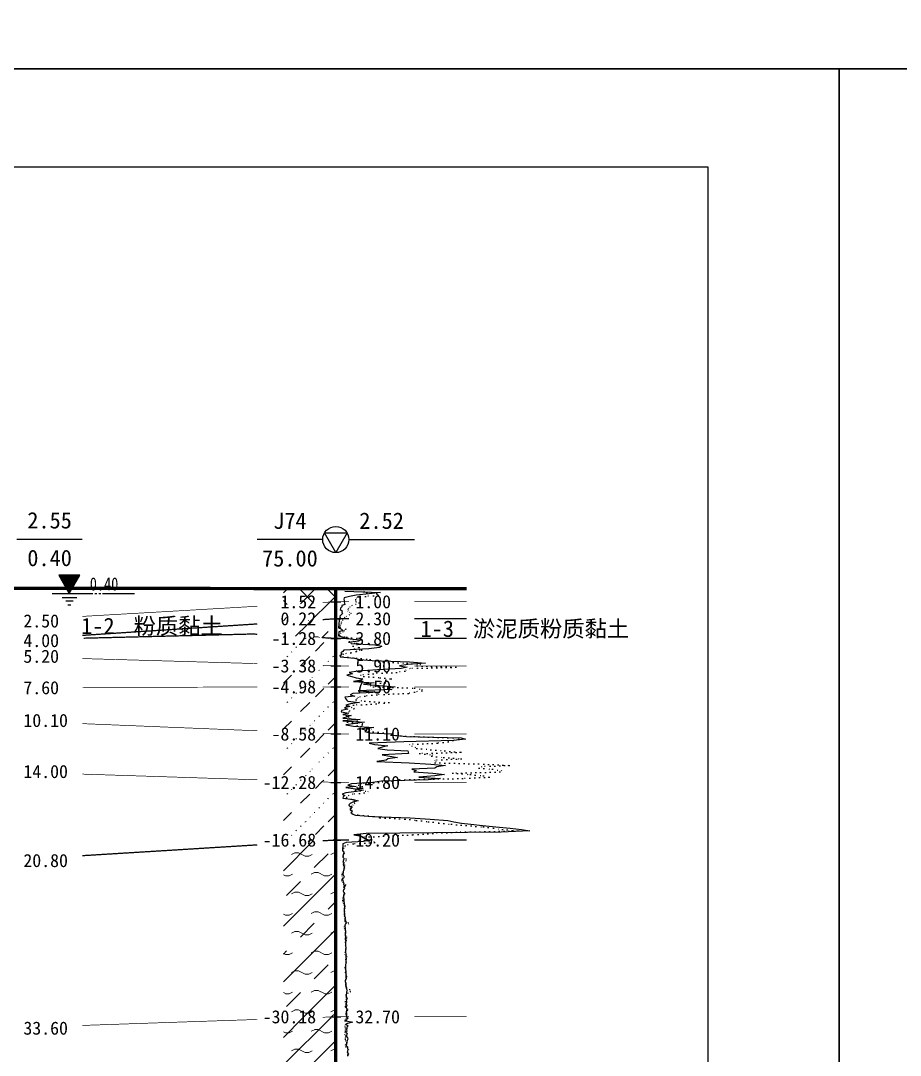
# Model space of a CAD drawing. Extents: x -37 to 3540, y -1485 to 297.
# Drawn here: x 2574.8 to 2709.1, y -447.7 to -289.6 of the extents above; entities that cross this region are included whole.
import ezdxf
from ezdxf.enums import TextEntityAlignment as Align

# ---------------------------------------------------------------- set-up
doc = ezdxf.new("R2010")
doc.units = 0
doc.linetypes.add('DOT', pattern=[6.35, 0, -6.35])
doc.layers.get('0').update_dxf_attribs({"linetype": 'CONTINUOUS'})
for name, color, linetype in [('CURVE', 200, 'CONTINUOUS'), ('FRAME', 7, 'CONTINUOUS'), ('HOLE', 41, 'CONTINUOUS'), ('STRATUM', 241, 'CONTINUOUS')]:
    doc.layers.add(name, color=color, linetype=linetype)
doc.layers.add('HATCH', color=7, linetype='CONTINUOUS', lineweight=13)
doc.styles.add('ST', font='')
doc.styles.get('ST').set_extended_font_data('SimSun')
pattern_1 = [(45, (2236.7483, -594), (-4.24264, 4.24264), [10, 0]), (45, (2237.8093, -597.182), (-2.12132, 6.36396), [3, -3]), (26.565, (2237.8225, -594.2536), (5.999823, 5.999812), [0.567, -12.849]), (0, (2237.2555, -594.2536), (0, 6), [0.567, -5.433]), (26.565, (2235.167, -594), (5.999823, 5.999812), [0.567, -12.849]), (0, (2235.674, -593.7464), (0, 6), [0.567, -5.433]), (153.435, (2237.2555, -594.2536), (-5.999818, -5e-06), [1.134, -12.2826]), (26.565, (2240.8225, -591.2536), (5.999823, 5.999812), [0.567, -12.849]), (0, (2240.2555, -591.2536), (0, 6), [0.567, -5.433]), (26.565, (2238.167, -591), (5.999823, 5.999812), [0.567, -12.849]), (0, (2238.674, -590.7464), (0, 6), [0.567, -5.433]), (153.435, (2240.2555, -591.2536), (-5.999818, -5e-06), [1.134, -12.2826])]
pattern_2 = [(45, (2236.7483, -594), (-7e-07, 6.99998), [1.97196, -7.92754]), (45, (2239.561, -591.171), (-7e-07, 6.99998), [1.99367, -7.90583]), (45, (2241.816, -588.918), (-7e-07, 6.99998), [1.81361, -8.08588]), (26.56505, (2236.7483, -590.5), (7, 7), [0.0965, -15.55598]), (36.8699, (2237.4483, -589.8), (7, 7), [0.19775, -34.80225]), (315, (2240.2483, -587.024), (6.99998, 1e-06), [0.03305, -9.86644]), (26.56505, (2240.2483, -594), (7, 7), [0.14475, -15.50773]), (26.56505, (2240.9483, -593.3), (7, 7), [0.10528, -15.5472]), (90, (2241.298, -592.95), (-7, -5e-07), [0.02877, -6.97123]), (26.56505, (2241.6483, -592.6), (7, 7), [0.09101, -31.21394]), (36.8699, (2242.3483, -591.9), (7, 7), [0.11069, -34.88931]), (45, (2243.0483, -591.2), (-2e-07, 6.99998), [0.10911, -9.79038]), (315, (2243.6625, -590.452), (6.99998, 1e-06), [0.03305, -9.86644]), (36.8699, (2238.1483, -589.1), (7, 7), [0.10224, -34.89776]), (53.1301, (2238.8483, -588.4), (13.9999998, 21), [0.13438, -34.86562]), (53.1301, (2239.5483, -587.7), (13.9999998, 21), [0.12625, -34.87375])]

# ---------------------------------------------------------------- blocks, each defined once
blk = doc.blocks.new('H_cpt_hole')
for p, q in [((-1.73, 1), (1.73, 1)), ((0, -2), (-1.73, 1)), ((1.73, 1), (0, -2))]:
    blk.add_line(p, q)
blk.add_circle((0, 0), 2)
blk = doc.blocks.new('Gwl')
blk.add_lwpolyline([(0, 0, 0, 3.22, 0), (0, 2.79, 3.22, 3.22, 0)], format="xyseb")
blk.add_lwpolyline([(0, 0), (1.61, 2.79), (-1.61, 2.79)], close=True)
for points in [[(-2.63, 0), (3.61, 0)], [(3.93, 0), (4.21, 0)], [(4.53, 0), (4.8, 0)], [(5.09, 0), (9.99, 0)], [(-1.09, -0.61), (1.16, -0.61)], [(-0.54, -1.14), (0.61, -1.14)], [(-0.19, -1.74), (0.26, -1.74)]]:
    blk.add_lwpolyline(points)
at = {"style": 'ST', "width": 0.8}
blk.add_attdef('*GWL', (3.14, 0.45), '', height=2, dxfattribs=at)

msp = doc.modelspace()

# ---------------------------------------------------------------- hatches: boundary and pattern name
at = {"layer": 'HATCH'}
h = msp.add_hatch(dxfattribs=at)
h.set_pattern_fill('STT', color=50, style=0)
h.set_pattern_definition([(45, (2236.7483, -594), (-2.12132, 2.12132), [10, 0]), (135, (2236.7483, -594), (-2.12132, -2.12132), [10, 0])])
h.paths.add_polyline_path([(2622.93, -376.38), (2614.93, -376.37), (2614.93, -378.84), (2622.93, -378.38)])
h.paths.add_polyline_path([(2613.72, -379.86), (2620.42, -379.86), (2620.42, -376.95), (2613.72, -376.95)], flags=9)
h = msp.add_hatch(dxfattribs=at)
h.set_pattern_fill('FZNT', color=32, style=0)
h.set_pattern_definition([(45, (2236.7483, -594), (-4.24264, 4.24264), [10, 0]), (45, (2237.8093, -597.182), (-2.12132, 6.36396), [3, -3])])
h.paths.add_polyline_path([(2622.93, -378.38), (2614.93, -378.84), (2614.93, -381.5), (2622.93, -380.98)])
h.paths.add_polyline_path([(2613.72, -382.47), (2620.42, -382.47), (2620.42, -379.53), (2613.72, -379.53)], flags=9)
h.paths.add_polyline_path([(2613.72, -379.86), (2620.42, -379.86), (2620.42, -376.95), (2613.72, -376.95)], flags=9)
h = msp.add_hatch(dxfattribs=at)
h.set_pattern_fill('YNFNT', color=251, style=0)
h.set_pattern_definition(pattern_1)
h.paths.add_polyline_path([(2622.93, -380.98), (2614.93, -381.5), (2614.93, -383.56), (2622.93, -383.98)])
h.paths.add_polyline_path([(2621.23, -385.48), (2647.91, -385.48), (2647.91, -380.54), (2621.23, -380.54)], flags=9)
h.paths.add_polyline_path([(2613.45, -384.91), (2620.03, -384.91), (2620.03, -381.24), (2613.45, -381.24)], flags=9)
h.paths.add_polyline_path([(2612.29, -385.47), (2620.42, -385.47), (2620.42, -382.53), (2612.29, -382.53)], flags=9)
h.paths.add_polyline_path([(2613.72, -382.47), (2620.42, -382.47), (2620.42, -379.53), (2613.72, -379.53)], flags=9)
h = msp.add_hatch(dxfattribs=at)
h.set_pattern_fill('SZFT', color=52, style=0)
h.set_pattern_definition(pattern_2)
h.paths.add_polyline_path([(2622.93, -383.98), (2614.93, -383.56), (2614.93, -387.95), (2622.93, -388.18)])
h.paths.add_polyline_path([(2621.23, -385.48), (2647.91, -385.48), (2647.91, -380.54), (2621.23, -380.54)], flags=9)
h.paths.add_polyline_path([(2613.45, -384.91), (2620.03, -384.91), (2620.03, -381.24), (2613.45, -381.24)], flags=9)
h.paths.add_polyline_path([(2612.29, -389.67), (2620.42, -389.67), (2620.42, -386.73), (2612.29, -386.73)], flags=9)
h.paths.add_polyline_path([(2612.29, -385.47), (2620.42, -385.47), (2620.42, -382.53), (2612.29, -382.53)], flags=9)
h = msp.add_hatch(dxfattribs=at)
h.set_pattern_fill('SZFT', color=52, style=0)
h.set_pattern_definition(pattern_2)
h.paths.add_polyline_path([(2622.93, -388.18), (2614.93, -387.95), (2614.93, -391.4), (2622.93, -391.38)])
h.paths.add_polyline_path([(2612.29, -392.87), (2620.42, -392.87), (2620.42, -389.93), (2612.29, -389.93)], flags=9)
h.paths.add_polyline_path([(2612.29, -389.67), (2620.42, -389.67), (2620.42, -386.73), (2612.29, -386.73)], flags=9)
h = msp.add_hatch(dxfattribs=at)
h.set_pattern_fill('SZFT', color=52, style=0)
h.set_pattern_definition(pattern_2)
h.paths.add_polyline_path([(2622.93, -391.38), (2614.93, -391.4), (2614.93, -398.25), (2622.93, -398.58)])
h.paths.add_polyline_path([(2612.29, -400.07), (2620.42, -400.07), (2620.42, -397.13), (2612.29, -397.13)], flags=9)
h.paths.add_polyline_path([(2612.29, -392.87), (2620.42, -392.87), (2620.42, -389.93), (2612.29, -389.93)], flags=9)
h = msp.add_hatch(dxfattribs=at)
h.set_pattern_fill('SZFT', color=52, style=0)
h.set_pattern_definition(pattern_2)
h.paths.add_polyline_path([(2622.93, -398.58), (2614.93, -398.25), (2614.93, -405.72), (2622.93, -405.98)])
h.paths.add_polyline_path([(2610.86, -407.47), (2620.42, -407.47), (2620.42, -404.53), (2610.86, -404.53)], flags=9)
h.paths.add_polyline_path([(2612.29, -400.07), (2620.42, -400.07), (2620.42, -397.13), (2612.29, -397.13)], flags=9)
h = msp.add_hatch(dxfattribs=at)
h.set_pattern_fill('SZFT', color=52, style=0)
h.set_pattern_definition(pattern_2)
h.paths.add_polyline_path([(2622.93, -405.98), (2614.93, -405.72), (2614.93, -415.27), (2622.93, -414.78)])
h.paths.add_polyline_path([(2610.86, -416.27), (2620.42, -416.27), (2620.42, -413.33), (2610.86, -413.33)], flags=9)
h.paths.add_polyline_path([(2610.86, -407.47), (2620.42, -407.47), (2620.42, -404.53), (2610.86, -404.53)], flags=9)
h = msp.add_hatch(dxfattribs=at)
h.set_pattern_fill('YNFNT', color=251, style=0)
h.set_pattern_definition(pattern_1)
h.paths.add_polyline_path([(2622.93, -414.78), (2614.93, -415.27), (2614.93, -442.05), (2622.93, -441.78)])
h.paths.add_polyline_path([(2610.86, -443.27), (2620.42, -443.27), (2620.42, -440.33), (2610.86, -440.33)], flags=9)
h.paths.add_polyline_path([(2610.86, -416.27), (2620.42, -416.27), (2620.42, -413.33), (2610.86, -413.33)], flags=9)
h = msp.add_hatch(dxfattribs=at)
h.set_pattern_fill('YNNT', color=251, style=0)
h.set_pattern_definition([(45, (2236.7483, -594), (-2.12132, 2.12132), [10, 0]), (26.565, (2237.8225, -594.2536), (5.999823, 5.999812), [0.567, -12.849]), (0, (2237.2555, -594.2536), (0, 6), [0.567, -5.433]), (26.565, (2235.167, -594), (5.999823, 5.999812), [0.567, -12.849]), (0, (2235.674, -593.7464), (0, 6), [0.567, -5.433]), (153.435, (2237.2555, -594.2536), (-5.999818, -5e-06), [1.134, -12.2826]), (26.565, (2240.8225, -591.2536), (5.999823, 5.999812), [0.567, -12.849]), (0, (2240.2555, -591.2536), (0, 6), [0.567, -5.433]), (26.565, (2238.167, -591), (5.999823, 5.999812), [0.567, -12.849]), (0, (2238.674, -590.7464), (0, 6), [0.567, -5.433]), (153.435, (2240.2555, -591.2536), (-5.999818, -5e-06), [1.134, -12.2826])])
h.paths.add_polyline_path([(2622.93, -441.78), (2614.93, -442.05), (2614.93, -455.83), (2622.93, -456.38)])
h.paths.add_polyline_path([(2610.86, -457.87), (2620.42, -457.87), (2620.42, -454.93), (2610.86, -454.93)], flags=9)
h.paths.add_polyline_path([(2610.86, -443.27), (2620.42, -443.27), (2620.42, -440.33), (2610.86, -440.33)], flags=9)

# ---------------------------------------------------------------- linework, layer by layer
at = {"layer": 'CURVE', "color": 30, "linetype": 'Continuous'}
msp.add_lwpolyline([(2624.3, -376.78), (2629.77, -376.98), (2628.05, -377.18), (2626.06, -377.38), (2625.05, -377.58), (2624.23, -377.78), (2624.16, -377.98), (2624.22, -378.18), (2624.19, -378.38), (2624.27, -378.58), (2624.31, -378.78), (2623.87, -378.98), (2623.87, -379.18), (2623.67, -379.38), (2623.61, -379.58), (2623.91, -379.78), (2623.84, -379.98), (2623.94, -380.18), (2623.76, -380.38), (2623.56, -380.58), (2623.61, -380.78), (2623.42, -380.98), (2623.43, -381.18), (2623.44, -381.38), (2623.39, -381.58), (2623.39, -381.78), (2623.4, -381.98), (2623.35, -382.18), (2623.35, -382.38), (2623.79, -382.58), (2624, -382.78), (2623.39, -382.98), (2623.42, -383.18), (2623.34, -383.38), (2623.35, -383.58), (2624.18, -383.78), (2624.57, -383.98), (2626.76, -384.18), (2626.41, -384.38), (2625.18, -384.58), (2625.27, -384.78), (2628.91, -384.98), (2629.94, -385.18), (2629.6, -385.38), (2627.97, -385.58), (2624.18, -385.78), (2624.03, -385.98), (2623.71, -386.18), (2623.9, -386.38), (2623.57, -386.58), (2623.58, -386.78), (2625.81, -386.98), (2626.56, -387.18), (2628.51, -387.38), (2634.18, -387.58), (2636.62, -387.78), (2633.95, -387.98), (2632.68, -388.18), (2633.81, -388.38), (2632.93, -388.58), (2629.28, -388.78), (2626.37, -388.98), (2624.99, -389.18), (2625.47, -389.38), (2624.61, -389.58), (2625.36, -389.78), (2626.02, -389.98), (2627.06, -390.18), (2626.8, -390.38), (2625.65, -390.58), (2628.77, -390.78), (2627.17, -390.98), (2629.57, -391.18), (2632.02, -391.38), (2630.76, -391.58), (2631.48, -391.78), (2626.37, -391.98), (2629.61, -392.18), (2625.53, -392.38), (2625.15, -392.58), (2625.84, -392.78), (2624.32, -392.98), (2624.43, -393.18), (2624.59, -393.38), (2624.78, -393.58), (2626.53, -393.78), (2625.19, -393.98), (2624.47, -394.18), (2625.08, -394.38), (2624.26, -394.58), (2624.77, -394.78), (2623.83, -394.98), (2623.74, -395.18), (2624.9, -395.38), (2624, -395.58), (2625.29, -395.78), (2624.67, -395.98), (2624.03, -396.18), (2626.64, -396.38), (2624, -396.58), (2627.33, -396.78), (2625.92, -396.98), (2624.45, -397.18), (2625.63, -397.38), (2628.74, -397.58), (2626.85, -397.78), (2627.67, -397.98), (2627.37, -398.18), (2628.13, -398.38), (2631.43, -398.58), (2631.64, -398.78), (2633.74, -398.98), (2642.06, -399.18), (2642.73, -399.38), (2640.89, -399.58), (2633.3, -399.78), (2628.03, -399.98), (2628.88, -400.18), (2630.86, -400.38), (2630.02, -400.58), (2629.37, -400.78), (2630.77, -400.98), (2633.93, -401.18), (2634, -401.38), (2634.05, -401.58), (2630.02, -401.78), (2631.17, -401.98), (2632.37, -402.18), (2630.88, -402.38), (2630.65, -402.58), (2629.22, -402.78), (2634.16, -402.98), (2637.45, -403.18), (2639.71, -403.38), (2638.38, -403.58), (2638.04, -403.78), (2634.57, -403.98), (2635.19, -404.18), (2634.86, -404.38), (2637.73, -404.58), (2639.51, -404.78), (2638.08, -404.98), (2635.63, -405.18), (2638.93, -405.38), (2637.06, -405.58), (2629.9, -405.78), (2628.58, -405.98), (2625.33, -406.18), (2624.76, -406.38), (2626.05, -406.58), (2624.49, -406.78), (2625.92, -406.98), (2627.16, -407.18), (2626.08, -407.38), (2624.45, -407.58), (2623.92, -407.78), (2624.3, -407.98), (2624.08, -408.18), (2623.99, -408.38), (2625.6, -408.58), (2626.37, -408.78), (2625.54, -408.98), (2625.14, -409.18), (2624.93, -409.38), (2624.96, -409.58), (2625.44, -409.78), (2625.14, -409.98), (2625.12, -410.18), (2625.43, -410.38), (2625.34, -410.58), (2625.38, -410.78), (2625.92, -410.98), (2628.56, -411.18), (2634.31, -411.38), (2637.36, -411.58), (2640.02, -411.78), (2640.97, -411.98), (2642.13, -412.18), (2643.58, -412.38), (2645.33, -412.58), (2647.35, -412.78), (2649.54, -412.98), (2651.27, -413.18), (2652.57, -413.38), (2648.17, -413.58), (2627.58, -413.78), (2625.71, -413.98), (2626.87, -414.18), (2627.16, -414.38), (2627.4, -414.58), (2628.29, -414.78), (2627.14, -414.98), (2624.51, -415.18), (2624.02, -415.38), (2624.01, -415.58), (2624.01, -415.78), (2623.96, -415.98), (2623.98, -416.18), (2623.96, -416.38), (2624.13, -416.58), (2624.22, -416.78), (2624.04, -416.98), (2624, -417.18), (2624.01, -417.38), (2624.21, -417.58), (2624.08, -417.78), (2624.11, -417.98), (2624.03, -418.18), (2624.12, -418.38), (2624.08, -418.58), (2624.17, -418.78), (2624.26, -418.98), (2624.15, -419.18), (2624.12, -419.38), (2624.05, -419.58), (2624.05, -419.78), (2623.99, -419.98), (2624.11, -420.18), (2624.19, -420.38), (2624.13, -420.58), (2623.98, -420.78), (2624.03, -420.98), (2624.04, -421.18), (2624.17, -421.38), (2624.11, -421.58), (2624.44, -421.78), (2624.09, -421.98), (2624.27, -422.18), (2624.11, -422.38), (2624.08, -422.58), (2624.14, -422.78), (2624.31, -422.98), (2624.11, -423.18), (2624.1, -423.38), (2624.11, -423.58), (2624.18, -423.78), (2624.16, -423.98), (2624.16, -424.18), (2624.2, -424.38), (2624.23, -424.58), (2624.21, -424.78), (2624.26, -424.98), (2624.21, -425.18), (2624.2, -425.38), (2624.23, -425.58), (2624.22, -425.78), (2624.25, -425.98), (2624.26, -426.18), (2624.25, -426.38), (2624.35, -426.58), (2624.3, -426.78), (2624.29, -426.98), (2624.3, -427.18), (2624.57, -427.38), (2624.43, -427.58), (2624.33, -427.78), (2624.33, -427.98), (2624.34, -428.18), (2624.35, -428.38), (2624.38, -428.58), (2624.43, -428.78), (2624.37, -428.98), (2624.39, -429.18), (2624.4, -429.38), (2624.43, -429.58), (2624.38, -429.78), (2624.39, -429.98), (2624.51, -430.18), (2624.43, -430.38), (2624.4, -430.58), (2624.44, -430.78), (2624.44, -430.98), (2624.45, -431.18), (2624.43, -431.38), (2624.43, -431.58), (2624.44, -431.78), (2624.41, -431.98), (2624.45, -432.18), (2624.53, -432.38), (2624.43, -432.58), (2624.51, -432.78), (2624.5, -432.98), (2624.47, -433.18), (2624.47, -433.38), (2624.48, -433.58), (2624.41, -433.78), (2624.44, -433.98), (2624.43, -434.18), (2624.41, -434.38), (2624.42, -434.58), (2624.46, -434.78), (2624.48, -434.98), (2624.45, -435.18), (2624.45, -435.38), (2624.47, -435.58), (2624.46, -435.78), (2624.52, -435.98), (2624.41, -436.18), (2624.39, -436.38), (2624.48, -436.58), (2624.48, -436.78), (2624.48, -436.98), (2624.51, -437.18), (2624.55, -437.38), (2624.58, -437.58), (2624.67, -437.78), (2624.59, -437.98), (2624.56, -438.18), (2624.51, -438.38), (2624.51, -438.58), (2624.55, -438.78), (2624.65, -438.98), (2624.53, -439.18), (2624.58, -439.38), (2624.55, -439.58), (2624.54, -439.78), (2624.61, -439.98), (2624.58, -440.18), (2624.52, -440.38), (2624.61, -440.58), (2624.57, -440.78), (2624.54, -440.98), (2624.57, -441.18), (2624.59, -441.38), (2624.55, -441.58), (2624.59, -441.78), (2624.84, -441.98), (2624.58, -442.18), (2624.5, -442.38), (2625.51, -442.58), (2624.71, -442.78), (2624.48, -442.98), (2624.82, -443.18), (2624.62, -443.38), (2624.63, -443.58), (2624.57, -443.78), (2624.61, -443.98), (2624.54, -444.18), (2624.66, -444.38), (2624.57, -444.58), (2624.57, -444.78), (2624.73, -444.98), (2624.76, -445.18), (2624.68, -445.38), (2624.61, -445.58), (2624.58, -445.78), (2624.58, -445.98), (2624.51, -446.18), (2624.73, -446.38), (2624.7, -446.58), (2624.75, -446.78), (2624.7, -446.98), (2624.69, -447.18), (2624.87, -447.38), (2624.74, -447.58), (2624.71, -447.78)], dxfattribs=at)
at = {"layer": 'CURVE', "color": 100, "linetype": 'DOT', "ltscale": 0.1}
msp.add_lwpolyline([(2627.16, -376.78), (2627.66, -376.98), (2629.22, -377.18), (2629.4, -377.38), (2627.49, -377.58), (2626.1, -377.78), (2625.92, -377.98), (2625.92, -378.18), (2625.98, -378.38), (2626.48, -378.58), (2626.02, -378.78), (2625.43, -378.98), (2625.08, -379.18), (2624.86, -379.38), (2624.82, -379.58), (2624.76, -379.78), (2625.02, -379.98), (2625.27, -380.18), (2625.03, -380.38), (2624.58, -380.58), (2624.29, -380.78), (2624.12, -380.98), (2623.99, -381.18), (2623.77, -381.38), (2623.82, -381.58), (2623.72, -381.78), (2623.59, -381.98), (2623.54, -382.18), (2623.6, -382.38), (2624.5, -382.58), (2624.24, -382.78), (2624.07, -382.98), (2623.7, -383.18), (2623.44, -383.38), (2623.55, -383.58), (2624.6, -383.78), (2626.23, -383.98), (2625.62, -384.18), (2624.97, -384.38), (2625, -384.58), (2626.42, -384.78), (2626.19, -384.98), (2625.6, -385.18), (2626.51, -385.38), (2625.78, -385.58), (2626.88, -385.78), (2626.02, -385.98), (2625.23, -386.18), (2624.11, -386.38), (2623.66, -386.58), (2624.02, -386.78), (2626.09, -386.98), (2628.18, -387.18), (2629.25, -387.38), (2629.51, -387.58), (2633.83, -387.78), (2635.86, -387.98), (2635.37, -388.18), (2641.28, -388.38), (2634.3, -388.58), (2633.67, -388.78), (2633.5, -388.98), (2632.21, -389.18), (2628.65, -389.38), (2626.71, -389.58), (2627.23, -389.78), (2629.7, -389.98), (2631.38, -390.18), (2630.57, -390.38), (2629.84, -390.58), (2630.49, -390.78), (2627.98, -390.98), (2628.2, -391.18), (2628.71, -391.38), (2634.94, -391.58), (2636.11, -391.78), (2636.08, -391.98), (2634.96, -392.18), (2633.97, -392.38), (2629.19, -392.58), (2627.39, -392.78), (2626.34, -392.98), (2626.18, -393.18), (2626.05, -393.38), (2627.38, -393.58), (2631.03, -393.78), (2629.08, -393.98), (2625.65, -394.18), (2624.56, -394.38), (2625.71, -394.58), (2625.74, -394.78), (2625.04, -394.98), (2624.97, -395.18), (2624.69, -395.38), (2624.64, -395.58), (2624.54, -395.78), (2624.84, -395.98), (2625, -396.18), (2625.49, -396.38), (2626.2, -396.58), (2624.74, -396.78), (2627.01, -396.98), (2626.96, -397.18), (2626.09, -397.38), (2628.05, -397.58), (2628.4, -397.78), (2628.14, -397.98), (2627.93, -398.18), (2630.72, -398.38), (2631.44, -398.58), (2631.4, -398.78), (2634.89, -398.98), (2640.85, -399.18), (2641.71, -399.38), (2640.83, -399.58), (2640.07, -399.78), (2638.41, -399.98), (2634.17, -400.18), (2634.52, -400.38), (2635.02, -400.58), (2635.29, -400.78), (2637.46, -400.98), (2639.61, -401.18), (2642.05, -401.38), (2635.78, -401.58), (2637.71, -401.78), (2637.59, -401.98), (2639.44, -402.18), (2642.08, -402.38), (2638.06, -402.58), (2638.28, -402.78), (2638.11, -402.98), (2645.52, -403.18), (2649.43, -403.38), (2645.21, -403.58), (2644.82, -403.78), (2646.84, -403.98), (2648.26, -404.18), (2647.99, -404.38), (2640.79, -404.58), (2643.5, -404.78), (2645.49, -404.98), (2646.36, -405.18), (2642.3, -405.38), (2632.53, -405.58), (2631.56, -405.78), (2629.44, -405.98), (2626.84, -406.18), (2626.35, -406.38), (2626.96, -406.58), (2626.16, -406.78), (2626.2, -406.98), (2625.94, -407.18), (2627.9, -407.38), (2627.27, -407.58), (2625.53, -407.78), (2624.9, -407.98), (2624.57, -408.18), (2624.55, -408.38), (2625.49, -408.58), (2625.74, -408.78), (2625.74, -408.98), (2625.84, -409.18), (2625.6, -409.38), (2625.33, -409.58), (2625.34, -409.78), (2625.26, -409.98), (2625.31, -410.18), (2625.45, -410.38), (2625.19, -410.58), (2625.46, -410.78), (2626.41, -410.98), (2628.77, -411.18), (2629.73, -411.38), (2633.51, -411.58), (2635.27, -411.78), (2637.09, -411.98), (2638.68, -412.18), (2640.61, -412.38), (2642.86, -412.58), (2645.49, -412.78), (2647.03, -412.98), (2648.38, -413.18), (2650.83, -413.38), (2641.35, -413.58), (2637.73, -413.78), (2634.64, -413.98), (2630.23, -414.18), (2626.98, -414.38), (2626.74, -414.58), (2626.57, -414.78), (2628.73, -414.98), (2628.83, -415.18), (2625.57, -415.38), (2624.31, -415.58), (2624.38, -415.78), (2624.19, -415.98), (2623.99, -416.18), (2623.93, -416.38), (2624.18, -416.58), (2624.11, -416.78), (2624.08, -416.98), (2624.05, -417.18), (2624.04, -417.38), (2624.47, -417.58), (2624.51, -417.78), (2624.48, -417.98), (2624.21, -418.18), (2624.15, -418.38), (2624.26, -418.58), (2624.25, -418.78), (2624.13, -418.98), (2624.24, -419.18), (2624.16, -419.38), (2624.05, -419.58), (2623.93, -419.78), (2623.86, -419.98), (2623.84, -420.18), (2623.94, -420.38), (2623.89, -420.58), (2623.88, -420.78), (2623.83, -420.98), (2623.97, -421.18), (2624.05, -421.38), (2624.42, -421.58), (2624.37, -421.78), (2624.22, -421.98), (2624.27, -422.18), (2624.11, -422.38), (2624.04, -422.58), (2624.15, -422.78), (2624.17, -422.98), (2624.17, -423.18), (2624.12, -423.38), (2623.99, -423.58), (2623.99, -423.78), (2623.95, -423.98), (2623.99, -424.18), (2624.05, -424.38), (2624.2, -424.58), (2624.29, -424.78), (2624.34, -424.98), (2624.31, -425.18), (2624.19, -425.38), (2624.27, -425.58), (2624.24, -425.78), (2624.2, -425.98), (2624.21, -426.18), (2624.21, -426.38), (2624.33, -426.58), (2624.38, -426.78), (2624.4, -426.98), (2624.41, -427.18), (2624.79, -427.38), (2624.95, -427.58), (2624.43, -427.78), (2624.23, -427.98), (2624.23, -428.18), (2624.33, -428.38), (2624.42, -428.58), (2624.43, -428.78), (2624.42, -428.98), (2624.39, -429.18), (2624.33, -429.38), (2624.55, -429.58), (2624.56, -429.78), (2624.5, -429.98), (2624.41, -430.18), (2624.37, -430.38), (2624.41, -430.58), (2624.38, -430.78), (2624.44, -430.98), (2624.47, -431.18), (2624.45, -431.38), (2624.44, -431.58), (2624.41, -431.78), (2624.36, -431.98), (2624.31, -432.18), (2624.43, -432.38), (2624.6, -432.58), (2624.47, -432.78), (2624.41, -432.98), (2624.47, -433.18), (2624.51, -433.38), (2624.48, -433.58), (2624.43, -433.78), (2624.41, -433.98), (2624.33, -434.18), (2624.33, -434.38), (2624.44, -434.58), (2624.43, -434.78), (2624.37, -434.98), (2624.4, -435.18), (2624.51, -435.38), (2624.55, -435.58), (2624.55, -435.78), (2624.43, -435.98), (2624.38, -436.18), (2624.35, -436.38), (2624.41, -436.58), (2624.41, -436.78), (2624.41, -436.98), (2624.4, -437.18), (2624.47, -437.38), (2625.01, -437.58), (2625.07, -437.78), (2625.17, -437.98), (2624.81, -438.18), (2624.45, -438.38), (2624.45, -438.58), (2624.48, -438.78), (2624.55, -438.98), (2624.54, -439.18), (2624.39, -439.38), (2624.39, -439.58), (2624.44, -439.78), (2624.45, -439.98), (2624.38, -440.18), (2624.35, -440.38), (2624.7, -440.58), (2624.75, -440.78), (2624.6, -440.98), (2624.43, -441.18), (2624.44, -441.38), (2624.52, -441.58), (2624.68, -441.78), (2624.52, -441.98), (2624.35, -442.18), (2624.36, -442.38), (2625.35, -442.58), (2624.74, -442.78), (2624.41, -442.98), (2624.32, -443.18), (2624.31, -443.38), (2624.44, -443.58), (2624.36, -443.78), (2624.38, -443.98), (2624.37, -444.18), (2624.26, -444.38), (2624.39, -444.58), (2624.4, -444.78), (2624.39, -444.98), (2624.37, -445.18), (2624.39, -445.38), (2624.7, -445.58), (2624.65, -445.78), (2624.4, -445.98), (2624.35, -446.18), (2624.44, -446.38), (2624.68, -446.58), (2624.94, -446.78), (2624.74, -446.98), (2624.71, -447.18), (2624.74, -447.38), (2624.87, -447.58), (2624.78, -447.78)], dxfattribs=at)
at = {"layer": 'FRAME', "color": 245, "linetype": 'Continuous'}
for p, q in [((2699.8, -297), (2203.2, -297)), ((2699.8, -594), (2699.8, -297))]:
    msp.add_line(p, q, dxfattribs=at)
at = {"layer": 'FRAME', "linetype": 'Continuous'}
for p, q in [((2679.8, -312), (2223.2, -312)), ((2679.8, -579), (2679.8, -312))]:
    msp.add_line(p, q, dxfattribs=at)
at = {"layer": 'FRAME', "color": 245, "linetype": 'Continuous'}
for points in [[(2483.15, -297), (2903.15, -297), (2903.15, 0), (2483.15, 0)], [(2699.8, -594), (3119.8, -594), (3119.8, -297), (2699.8, -297)]]:
    msp.add_lwpolyline(points, close=True, dxfattribs=at)
at = {"layer": 'HOLE', "linetype": 'Continuous'}
for points in [[(2574.23, -368.81), (2584.23, -368.81)], [(2620.93, -368.88), (2610.93, -368.88)], [(2624.93, -368.88), (2634.93, -368.88)], [(2622.18, -378.38), (2623.68, -378.38)], [(2622.18, -380.98), (2623.68, -380.98)], [(2622.18, -383.98), (2623.68, -383.98)], [(2622.18, -388.18), (2623.68, -388.18)], [(2622.18, -391.38), (2623.68, -391.38)], [(2622.18, -398.58), (2623.68, -398.58)], [(2622.18, -405.98), (2623.68, -405.98)], [(2622.18, -414.78), (2623.68, -414.78)], [(2622.18, -441.78), (2623.68, -441.78)]]:
    msp.add_lwpolyline(points, dxfattribs=at)
at = {"layer": 'HOLE', "linetype": 'Continuous', "const_width": 0.5}
msp.add_lwpolyline([(2622.93, -376.38), (2622.93, -525.08)], dxfattribs=at)
at = {"layer": 'STRATUM', "linetype": 'Continuous'}
for points, const_width in [([(2324.24, -376.61), (2351.97, -376.66), (2409.61, -376.33), (2468.42, -376.69), (2521.38, -376.5), (2572.23, -376.31), (2622.93, -376.38), (2642.93, -376.38)], 0.5), ([(2584.23, -380.62), (2597.58, -379.85), (2610.93, -379.07)], 0.1), ([(2620.93, -378.49), (2622.93, -378.38), (2624.93, -378.38)], 0.1), ([(2634.93, -378.38), (2642.93, -378.38)], 0.1), ([(2584.23, -383.52), (2597.58, -382.64), (2610.93, -381.77)], 0.2), ([(2620.93, -381.11), (2622.93, -380.98), (2624.93, -380.98)], 0.2), ([(2634.93, -380.98), (2642.93, -380.98)], 0.2), ([(2584.45, -383.95), (2610.26, -383.31), (2610.93, -383.35)], 0.2), ([(2620.93, -383.87), (2622.93, -383.98), (2624.93, -383.98)], 0.2), ([(2634.93, -383.98), (2642.93, -383.98)], 0.2), ([(2584.23, -387.06), (2597.58, -387.44), (2610.93, -387.83)], 0.1), ([(2620.93, -388.12), (2622.93, -388.18), (2624.93, -388.18)], 0.1), ([(2634.93, -388.18), (2642.93, -388.18)], 0.1), ([(2584.23, -391.48), (2597.58, -391.44), (2610.93, -391.41)], 0.1), ([(2620.93, -391.38), (2622.93, -391.38), (2624.93, -391.38)], 0.1), ([(2634.93, -391.38), (2642.93, -391.38)], 0.1), ([(2584.23, -397), (2597.58, -397.55), (2610.93, -398.09)], 0.1), ([(2620.93, -398.5), (2622.93, -398.58), (2624.93, -398.58)], 0.1), ([(2634.93, -398.58), (2642.93, -398.58)], 0.1), ([(2584.23, -404.71), (2597.58, -405.14), (2610.93, -405.58)], 0.1), ([(2620.93, -405.91), (2622.93, -405.98), (2624.93, -405.98)], 0.1), ([(2634.93, -405.98), (2642.93, -405.98)], 0.1), ([(2584.23, -417.17), (2597.58, -416.35), (2610.93, -415.52)], 0.2), ([(2620.93, -414.9), (2622.93, -414.78), (2624.93, -414.78)], 0.2), ([(2634.93, -414.78), (2642.93, -414.78)], 0.2), ([(2584.23, -443.1), (2597.58, -442.64), (2610.93, -442.19)], 0.1), ([(2620.93, -441.85), (2622.93, -441.78), (2624.93, -441.78)], 0.1), ([(2634.93, -441.78), (2642.93, -441.78)], 0.1)]:
    msp.add_lwpolyline(points, dxfattribs=dict(at, const_width=const_width))

# ---------------------------------------------------------------- block references
at = {"layer": 'CURVE'}
msp.add_blockref('Gwl', (2582.23, -377.11), dxfattribs=at).add_auto_attribs({'*GWL': '0.40'})
at = {"layer": 'HOLE'}
msp.add_blockref('H_cpt_hole', (2622.93, -368.88), dxfattribs=at)

# ---------------------------------------------------------------- texts
at = {"layer": 'HOLE', "style": 'ST'}
for s, p in [('2.55', (2579.23, -365.94)), ('J74', (2615.93, -366)), ('2.52', (2629.93, -366)), ('0.40', (2579.23, -371.69)), ('75.00', (2615.93, -371.75))]:
    msp.add_text(s, height=2.5, dxfattribs=at).set_placement(p, align=Align.MIDDLE_CENTER)
for s, p in [('1.52', (2619.93, -378.38)), ('0.22', (2619.93, -380.98)), ('-1.28', (2619.93, -383.98)), ('-3.38', (2619.93, -388.18)), ('-4.98', (2619.93, -391.38)), ('-8.58', (2619.93, -398.58)), ('-12.28', (2619.93, -405.98)), ('-16.68', (2619.93, -414.78)), ('-30.18', (2619.93, -441.78))]:
    msp.add_text(s, height=2, dxfattribs=at).set_placement(p, align=Align.MIDDLE_RIGHT)
for s, p in [('1.00', (2625.93, -378.38)), ('2.50', (2575.23, -381.31)), ('2.30', (2625.93, -380.98)), ('4.00', (2575.23, -384.31)), ('3.80', (2625.93, -383.98)), ('5.20', (2575.23, -386.71)), ('5.90', (2625.93, -388.18)), ('7.60', (2575.23, -391.51)), ('7.50', (2625.93, -391.38)), ('10.10', (2575.23, -396.51)), ('11.10', (2625.93, -398.58)), ('14.00', (2575.23, -404.31)), ('14.80', (2625.93, -405.98)), ('19.20', (2625.93, -414.78)), ('20.80', (2575.23, -417.91)), ('32.70', (2625.93, -441.78)), ('33.60', (2575.23, -443.51))]:
    msp.add_text(s, height=2, dxfattribs=at).set_placement(p, align=Align.MIDDLE_LEFT)
at = {"layer": 'STRATUM', "style": 'ST'}
for s, p in [('1-2', (2584.06, -382.08)), ('粉质黏土', (2592.06, -382.08)), ('1-3', (2635.88, -382.5)), ('淤泥质粉质黏土', (2643.88, -382.5))]:
    msp.add_text(s, height=2.5, dxfattribs=at).set_placement(p, align=Align.MIDDLE_LEFT)

doc.saveas('drawing.dxf')
